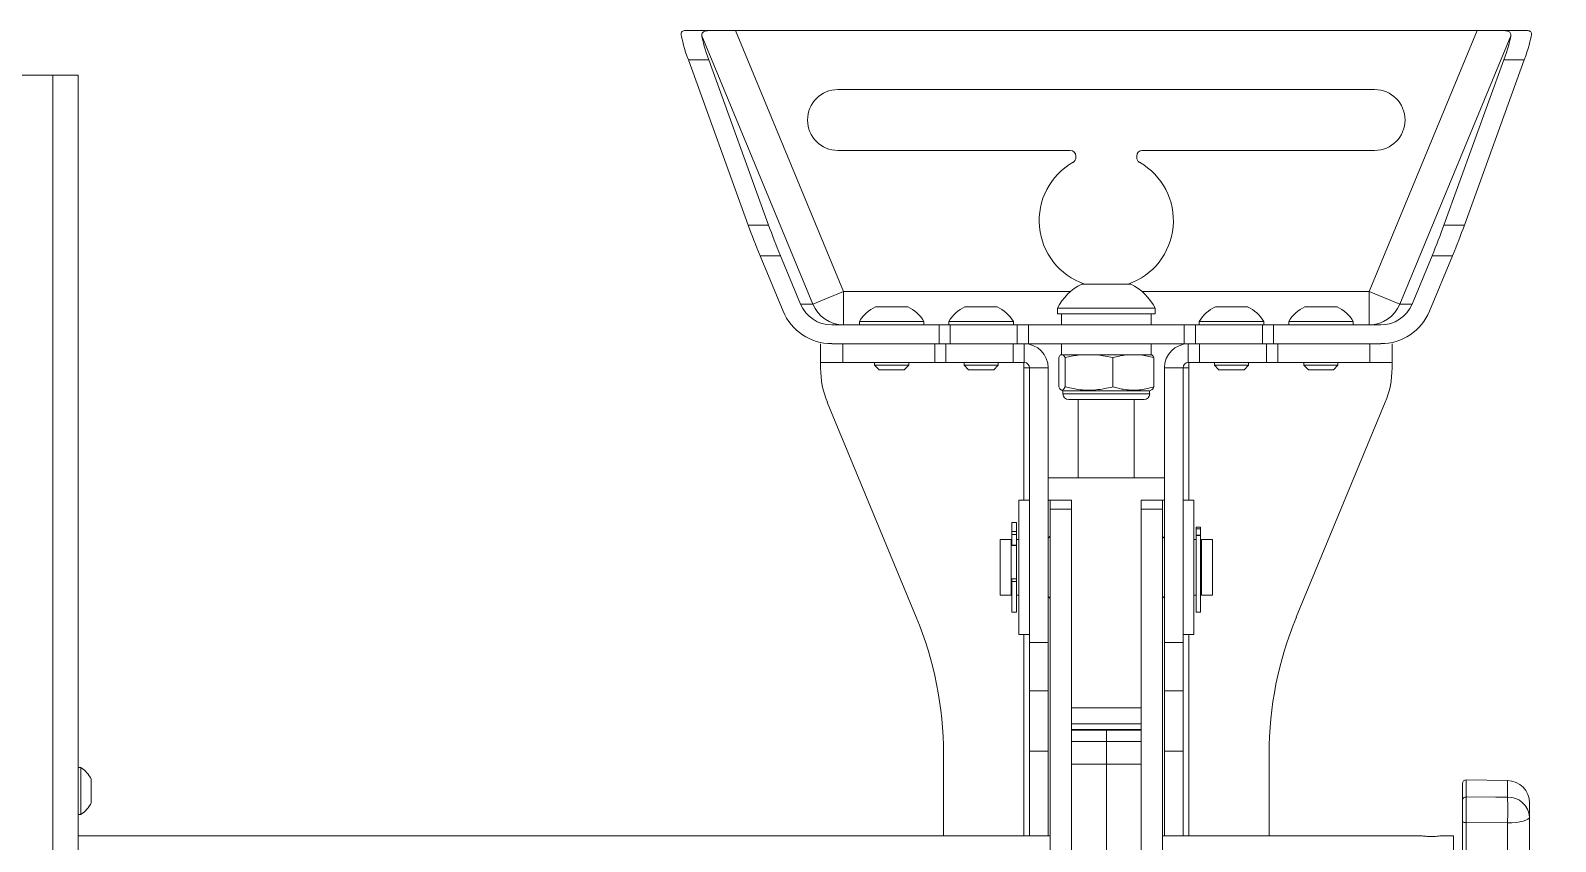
# Model space of a CAD drawing. Header units: millimetres. Extents: x -71336 to -35435, y -26189 to 22712.
# Drawn here: x -68747.5 to -68530.9, y -17213 to -17097.9 of the extents above; entities that cross this region are included whole.
import ezdxf

# ---------------------------------------------------------------- set-up
doc = ezdxf.new("R2010")
doc.units = ezdxf.units.MM
doc.layers.add('SC - Equipment', color=7, linetype='Continuous', lineweight=13)

# ---------------------------------------------------------------- blocks, each defined once
blk = doc.blocks.new('SONY FW-49XE8001 - BACK')
at = {"layer": 'SC - Equipment', "color": 251, "true_color": 0x636466, "transparency": 33554495}
blk.add_lwpolyline([(326.84, 317.82, -0.000018), (326.84, 332.9)], format="xyb", dxfattribs=at)
blk = doc.blocks.new('CHIEF MSM1U - FRONT')
at = {"layer": 'SC - Equipment', "color": 146, "true_color": 0x105689}
for p, q in [((208.56, 317.5), (212.23, 317.5)), ((226.53, 278.67), (210.76, 316.74)), ((215.56, 317.5), (212.23, 317.5)), ((215.56, 317.5), (230.9, 280.47)), ((215.56, 317.5), (320.85, 317.5)), ((305.51, 280.47), (320.85, 317.5)), ((325.64, 316.74), (309.87, 278.67)), ((324.18, 317.5), (320.85, 317.5)), ((324.18, 317.5), (327.85, 317.5)), ((211.76, 313.33), (208.86, 313.33)), ((217.35, 289.88), (208.86, 313.33)), ((220.25, 289.88), (211.76, 313.33)), ((324.65, 313.33), (316.15, 289.88)), ((327.55, 313.33), (319.05, 289.88)), ((327.55, 313.33), (324.65, 313.33)), ((118.63, 311.15), (88.89, 311.15)), ((118.63, 311.15), (118.63, -107.95)), ((122.23, 311.15), (118.63, 311.15)), ((122.23, 311.15), (122.23, -107.95)), ((306.3, 309.12), (230.1, 309.12)), ((230.1, 300.49), (263.09, 300.49)), ((263.89, 299.69), (263.89, 299.48)), ((272.52, 299.48), (272.52, 299.69)), ((273.31, 300.49), (306.3, 300.49)), ((217.35, 289.88), (220.25, 289.88)), ((316.15, 289.88), (319.05, 289.88)), ((221.94, 285.54), (219.04, 285.54)), ((222.31, 277.66), (219.04, 285.54)), ((224.79, 278.67), (221.94, 285.54)), ((314.46, 285.54), (311.62, 278.67)), ((317.36, 285.54), (314.1, 277.66)), ((317.36, 285.54), (314.46, 285.54)), ((264.73, 281.52), (267.38, 281.52)), ((267.38, 281.52), (271.68, 281.52)), ((230.9, 280.47), (226.53, 278.67)), ((230.9, 280.47), (230.9, 275.71)), ((230.9, 280.47), (263.15, 280.47)), ((273.26, 280.47), (305.51, 280.47)), ((305.51, 280.47), (305.51, 275.71)), ((309.87, 278.67), (305.51, 280.47)), ((224.79, 278.67), (226.53, 278.67)), ((235.43, 278.28), (238.87, 278.28)), ((238.87, 278.28), (240.02, 278.28)), ((248.13, 278.28), (250.97, 278.28)), ((250.97, 278.28), (252.72, 278.28)), ((261.26, 278.09), (261.26, 277.3)), ((261.26, 278.09), (266.55, 278.09)), ((261.26, 277.3), (266.55, 277.3)), ((261.85, 277.3), (261.85, 275.71)), ((266.55, 278.09), (275.15, 278.09)), ((266.55, 277.3), (275.15, 277.3)), ((274.55, 275.71), (274.55, 277.3)), ((275.15, 277.3), (275.15, 278.09)), ((283.69, 278.28), (286.16, 278.28)), ((286.16, 278.28), (288.28, 278.28)), ((296.39, 278.28), (298.62, 278.28)), ((298.62, 278.28), (300.98, 278.28)), ((309.87, 278.67), (311.62, 278.67)), ((244.45, 275.71), (229.24, 275.71)), ((233.14, 276.22), (233.14, 275.71)), ((233.14, 276.22), (240.02, 276.22)), ((240.02, 276.22), (242.31, 276.22)), ((242.31, 275.71), (242.31, 276.22)), ((244.45, 273.05), (244.45, 275.71)), ((244.45, 275.71), (246.03, 275.71)), ((245.84, 276.22), (245.84, 275.71)), ((245.84, 276.22), (251.51, 276.22)), ((246.03, 275.71), (246.03, 273.05)), ((255.56, 275.71), (246.03, 275.71)), ((251.51, 276.22), (255.01, 276.22)), ((255.01, 275.71), (255.01, 276.22)), ((255.56, 273.05), (255.56, 275.71)), ((255.56, 275.71), (257.15, 275.71)), ((257.15, 275.71), (257.15, 273.05)), ((279.26, 275.71), (257.15, 275.71)), ((279.26, 273.05), (279.26, 275.71)), ((279.26, 275.71), (280.85, 275.71)), ((280.85, 275.71), (280.85, 273.05)), ((290.37, 275.71), (280.85, 275.71)), ((281.4, 276.22), (281.4, 275.71)), ((281.4, 276.22), (286.33, 276.22)), ((286.33, 276.22), (290.57, 276.22)), ((290.37, 273.05), (290.37, 275.71)), ((290.37, 275.71), (291.96, 275.71)), ((290.57, 275.71), (290.57, 276.22)), ((291.96, 275.71), (291.96, 273.05)), ((307.17, 275.71), (291.96, 275.71)), ((294.1, 276.22), (294.1, 275.71)), ((294.1, 276.22), (298.56, 276.22)), ((298.56, 276.22), (303.27, 276.22)), ((303.27, 275.71), (303.27, 276.22)), ((227.63, 270.4), (227.63, 273.05)), ((243.85, 273.05), (229.24, 273.05)), ((230.8, 273.05), (230.8, 270.4)), ((230.8, 273.05), (243.85, 273.05)), ((243.85, 270.4), (243.85, 273.05)), ((243.85, 273.05), (245.44, 273.05)), ((245.44, 273.05), (245.44, 270.4)), ((245.44, 273.05), (254.97, 273.05)), ((254.97, 270.4), (254.97, 273.05)), ((254.97, 273.05), (256.5, 273.05)), ((256.5, 273.05), (256.55, 273.05)), ((257.15, 273.05), (256.5, 273.05)), ((256.55, 273.05), (256.55, 270.4)), ((257.15, 273.05), (279.26, 273.05)), ((261.85, 273.05), (261.85, 271.47)), ((274.55, 271.47), (274.55, 273.05)), ((279.91, 273.05), (279.26, 273.05)), ((279.85, 270.4), (279.85, 273.05)), ((279.85, 273.05), (279.91, 273.05)), ((279.91, 273.05), (281.44, 273.05)), ((281.44, 273.05), (281.44, 270.4)), ((290.96, 273.05), (281.44, 273.05)), ((290.96, 270.4), (290.96, 273.05)), ((290.96, 273.05), (292.55, 273.05)), ((292.55, 273.05), (292.55, 270.4)), ((305.61, 273.05), (292.55, 273.05)), ((307.17, 273.05), (292.55, 273.05)), ((305.61, 270.4), (305.61, 273.05)), ((308.78, 273.05), (308.78, 270.4)), ((261.44, 266.91), (261.44, 271.07)), ((262.07, 271.47), (261.74, 271.47)), ((262.07, 271.47), (262.37, 271.07)), ((262.07, 271.47), (264.56, 271.47)), ((262.37, 266.91), (262.37, 271.07)), ((266.95, 271.47), (264.56, 271.47)), ((266.95, 271.47), (269.14, 271.07)), ((266.95, 271.47), (271.02, 271.47)), ((269.14, 266.91), (269.14, 271.07)), ((273.09, 271.47), (271.02, 271.47)), ((273.09, 271.47), (274.97, 271.07)), ((273.09, 271.47), (274.67, 271.47)), ((274.97, 266.91), (274.97, 271.07)), ((230.8, 270.4), (227.63, 270.4)), ((227.63, 269.6), (227.63, 270.4)), ((230.8, 270.4), (243.85, 270.4)), ((235.31, 270.4), (235.31, 269.99)), ((235.31, 269.99), (235.94, 269.36)), ((235.31, 269.99), (238.93, 269.99)), ((235.94, 269.36), (238.62, 269.36)), ((238.62, 269.36), (239.51, 269.36)), ((238.93, 269.99), (240.14, 269.99)), ((239.51, 269.36), (240.14, 269.99)), ((240.14, 269.99), (240.14, 270.4)), ((245.44, 270.4), (243.85, 270.4)), ((245.44, 270.4), (254.97, 270.4)), ((248.01, 270.4), (248.01, 269.99)), ((248.01, 269.99), (248.64, 269.36)), ((248.01, 269.99), (250.99, 269.99)), ((248.64, 269.36), (250.84, 269.36)), ((250.84, 269.36), (252.21, 269.36)), ((250.99, 269.99), (252.84, 269.99)), ((252.21, 269.36), (252.84, 269.99)), ((252.84, 269.99), (252.84, 270.4)), ((256.5, 270.4), (254.97, 270.4)), ((256.55, 270.4), (256.5, 270.4)), ((256.5, 270.4), (256.5, 269.6)), ((257.29, 269.6), (256.5, 269.6)), ((256.5, 269.6), (256.5, 250.83)), ((259.95, 269.6), (257.29, 269.6)), ((257.29, 269.6), (257.29, 230.61)), ((259.95, 269.6), (259.95, 230.61)), ((276.46, 269.6), (279.12, 269.6)), ((276.46, 230.61), (276.46, 269.6)), ((279.12, 230.61), (279.12, 269.6)), ((279.91, 269.6), (279.12, 269.6)), ((279.91, 270.4), (279.85, 270.4)), ((281.44, 270.4), (279.91, 270.4)), ((279.91, 269.6), (279.91, 270.4)), ((279.91, 250.83), (279.91, 269.6)), ((290.96, 270.4), (281.44, 270.4)), ((283.57, 270.4), (283.57, 269.99)), ((283.57, 269.99), (284.2, 269.36)), ((283.57, 269.99), (286.17, 269.99)), ((284.2, 269.36), (286.12, 269.36)), ((286.12, 269.36), (287.77, 269.36)), ((286.17, 269.99), (288.4, 269.99)), ((287.77, 269.36), (288.4, 269.99)), ((288.4, 269.99), (288.4, 270.4)), ((292.55, 270.4), (290.96, 270.4)), ((305.61, 270.4), (292.55, 270.4)), ((296.27, 270.4), (296.27, 269.99)), ((296.27, 269.99), (296.9, 269.36)), ((296.27, 269.99), (298.62, 269.99)), ((296.9, 269.36), (298.64, 269.36)), ((298.62, 269.99), (301.1, 269.99)), ((298.64, 269.36), (300.47, 269.36)), ((300.47, 269.36), (301.1, 269.99)), ((301.1, 269.99), (301.1, 270.4)), ((308.78, 270.4), (305.61, 270.4)), ((308.78, 270.4), (308.78, 269.6)), ((261.78, 266.49), (262.04, 266.37)), ((262.04, 266.37), (262.04, 265.91)), ((262.04, 266.37), (263.3, 266.37)), ((263.3, 266.37), (274.36, 266.37)), ((274.36, 266.37), (274.63, 266.49)), ((274.36, 265.91), (274.36, 266.37)), ((228.59, 264.74), (241.22, 234.25)), ((262.04, 265.91), (263.3, 265.91)), ((262.84, 265.12), (263.94, 265.12)), ((263.3, 265.91), (274.36, 265.91)), ((263.94, 265.12), (273.57, 265.12)), ((264.23, 265.12), (264.23, 254)), ((272.17, 254), (272.17, 265.12)), ((307.81, 264.74), (295.18, 234.25)), ((259.95, 254), (276.46, 254)), ((257.29, 250.83), (255.77, 250.83)), ((255.77, 250.83), (255.77, 243.99)), ((263.25, 250.83), (259.95, 250.83)), ((260.21, 249.57), (260.21, 250.83)), ((263.25, 249.57), (260.21, 249.57)), ((260.21, 194.33), (260.21, 249.57)), ((263.25, 249.77), (263.25, 250.83)), ((263.25, 249.77), (263.25, 249.57)), ((263.25, 207.63), (263.25, 249.57)), ((276.46, 250.83), (273.16, 250.83)), ((273.16, 250.83), (273.16, 249.77)), ((273.16, 249.57), (273.16, 249.77)), ((276.19, 249.57), (273.16, 249.57)), ((273.16, 249.57), (273.16, 207.63)), ((276.19, 250.83), (276.19, 249.57)), ((276.19, 249.57), (276.19, 194.33)), ((280.63, 250.83), (279.12, 250.83)), ((280.63, 231.78), (280.63, 250.83)), ((255.45, 247.65), (254.81, 247.65)), ((254.81, 247.65), (254.81, 246.37)), ((255.45, 247.65), (255.45, 246.37)), ((281.6, 247.02), (280.96, 247.02)), ((280.96, 246.76), (280.96, 247.02)), ((281.6, 247.02), (281.6, 246.76)), ((254.71, 245.27), (253.12, 245.27)), ((253.12, 237.33), (253.12, 245.27)), ((254.71, 245.27), (254.71, 237.33)), ((254.81, 246.37), (255.45, 246.37)), ((254.81, 245.94), (254.81, 246.37)), ((255.45, 245.94), (254.81, 245.94)), ((254.81, 244.43), (254.81, 245.94)), ((255.45, 246.37), (255.45, 245.94)), ((255.45, 244.89), (255.45, 245.94)), ((255.77, 245.27), (255.45, 245.27)), ((255.45, 244.89), (255.45, 239.65)), ((280.96, 245.27), (280.63, 245.27)), ((281.6, 246.76), (280.96, 246.76)), ((280.96, 245.88), (280.96, 246.76)), ((281.6, 245.88), (280.96, 245.88)), ((280.96, 245.81), (280.96, 245.88)), ((281.6, 245.81), (280.96, 245.81)), ((280.96, 245.81), (280.96, 234.95)), ((281.6, 245.88), (281.6, 246.76)), ((281.6, 245.88), (281.6, 245.81)), ((281.6, 245.81), (281.6, 234.95)), ((283.28, 245.27), (281.7, 245.27)), ((281.7, 245.27), (281.7, 237.33)), ((283.28, 245.27), (283.28, 237.33)), ((254.81, 244.48), (254.71, 244.48)), ((254.81, 244.43), (255.45, 244.43)), ((254.81, 244.41), (254.81, 244.43)), ((254.81, 244.41), (255.45, 244.41)), ((255.77, 243.99), (255.77, 231.78)), ((281.7, 244.48), (281.6, 244.48)), ((255.45, 239.65), (254.81, 239.65)), ((254.81, 239.31), (254.81, 239.65)), ((255.45, 239.31), (254.81, 239.31)), ((254.81, 239.31), (254.81, 234.95)), ((255.45, 239.65), (255.45, 239.31)), ((255.45, 239.31), (255.45, 234.95)), ((253.12, 237.33), (254.71, 237.33)), ((254.71, 238.13), (254.81, 238.13)), ((255.45, 237.33), (255.77, 237.33)), ((280.63, 237.33), (280.96, 237.33)), ((281.6, 238.13), (281.7, 238.13)), ((281.7, 237.33), (283.28, 237.33)), ((254.81, 234.95), (255.45, 234.95)), ((280.96, 234.95), (281.6, 234.95)), ((255.77, 231.78), (257.29, 231.78)), ((256.5, 231.78), (256.5, 203.2)), ((279.12, 231.78), (280.63, 231.78)), ((279.91, 203.2), (279.91, 231.78)), ((257.29, 230.61), (259.95, 230.61)), ((257.29, 223.79), (257.29, 230.61)), ((259.95, 230.61), (259.95, 223.79)), ((276.46, 230.61), (279.12, 230.61)), ((276.46, 223.79), (276.46, 230.61)), ((279.12, 230.61), (279.12, 223.79)), ((259.95, 223.79), (257.29, 223.79)), ((257.29, 223.79), (257.29, 215.23)), ((259.95, 223.79), (259.95, 215.23)), ((279.12, 223.79), (276.46, 223.79)), ((276.46, 215.23), (276.46, 223.79)), ((279.12, 215.23), (279.12, 223.79)), ((263.25, 221.34), (273.16, 221.34)), ((273.16, 219.08), (263.25, 219.08)), ((268.21, 218.28), (263.25, 218.28)), ((263.25, 218.18), (268.21, 218.18)), ((263.25, 216.59), (268.21, 216.59)), ((273.16, 218.28), (268.21, 218.28)), ((268.21, 218.18), (268.21, 218.28)), ((268.21, 216.59), (268.21, 218.18)), ((273.16, 218.18), (268.21, 218.18)), ((268.21, 213.38), (268.21, 216.59)), ((273.16, 216.59), (268.21, 216.59)), ((245.09, 214.81), (245.09, 203.2)), ((259.95, 215.23), (257.29, 215.23)), ((257.29, 215.23), (257.29, 203.2)), ((259.95, 215.23), (259.95, 203.2)), ((276.46, 215.23), (279.12, 215.23)), ((276.46, 203.2), (276.46, 215.23)), ((279.12, 203.2), (279.12, 215.23)), ((291.32, 203.2), (291.32, 214.81)), ((122.61, 212.88), (122.23, 212.88)), ((122.61, 212.88), (122.61, 206.23)), ((263.25, 213.38), (268.21, 213.38)), ((268.21, 167.62), (268.21, 213.38)), ((273.16, 213.38), (268.21, 213.38)), ((124.08, 211.22), (124.08, 207.89)), ((318.77, 208.26), (318.77, 210.62)), ((325.18, 211.03), (319.29, 211.13)), ((319.29, 211.13), (319.29, 208.71)), ((325.18, 208.66), (325.18, 211.03)), ((122.23, 206.23), (122.61, 206.23)), ((263.25, 196.84), (263.25, 207.63)), ((273.17, 207.63), (273.17, 196.84)), ((328.3, 207.85), (328.3, 205.85)), ((328.3, 205.85), (328.3, 184.73)), ((318.77, 187.03), (318.77, 205.21)), ((319.29, 205.07), (319.29, 187.46)), ((325.18, 205.03), (319.29, 205.07)), ((325.18, 187.41), (325.18, 205.03)), ((260.21, 203.2), (122.23, 203.2)), ((259.95, 203.2), (257.29, 203.2)), ((312.76, 203.2), (276.19, 203.2)), ((276.46, 203.2), (279.12, 203.2)), ((317.5, 203.2), (315.92, 203.2)), ((317.5, 203.2), (317.5, 177.8))]:
    blk.add_line(p, q, dxfattribs=at)
at = {"layer": 'SC - Equipment', "color": 146, "true_color": 0x105689, "flags": 128}
for points in [[(319.29, 208.71), (323.5, 208.67), (325.18, 208.66)], [(325.18, 205.03), (325.79, 205.05), (326.38, 205.1), (326.92, 205.18), (327.39, 205.28), (327.78, 205.4), (328.06, 205.54), (328.24, 205.69), (328.3, 205.85)]]:
    blk.add_lwpolyline(points, dxfattribs=at)
at = {"layer": 'SC - Equipment', "color": 146, "true_color": 0x105689}
for centre, radius, start, end in [((230.1, 304.8), 4.32, 90, 270), ((306.3, 304.8), 4.32, 270, 90), ((263.09, 299.69), 0.794, 0, 90), ((263.09, 299.48), 0.794, 299.6951, 0), ((273.31, 299.69), 0.794, 90, 180), ((273.31, 299.48), 0.794, 180, 240.3049), ((268.2, 290.52), 9.53, 119.6951, 250.9206), ((268.2, 290.52), 9.53, 289.0794, 60.3049), ((268.2, 274.52), 7.81, 116.4163, 152.8457), ((268.2, 274.52), 7.81, 27.1543, 63.5837), ((230.91, 280.43), 4.72, 201.913, 269.8503), ((237.72, 273.42), 5.37, 115.2526, 148.5637), ((237.72, 273.42), 5.37, 31.4363, 64.7474), ((250.42, 273.42), 5.37, 115.2526, 148.5637), ((250.42, 273.42), 5.37, 31.4363, 64.7474), ((285.98, 273.42), 5.37, 115.2526, 148.5637), ((285.98, 273.42), 5.37, 31.4363, 64.7474), ((298.68, 273.42), 5.37, 115.2526, 148.5637), ((298.68, 273.42), 5.37, 31.4363, 64.7474), ((305.5, 280.43), 4.72, 270.1497, 338.087), ((256.5, 269.6), 3.45, 0, 89.0537), ((279.91, 269.6), 3.45, 90.9463, 180), ((240.33, 269.6), 12.7, 180, 202.5), ((256.5, 269.6), 0.794, 0, 85.8828), ((279.91, 269.6), 0.794, 94.1172, 180), ((296.08, 269.6), 12.7, 337.5, 0), ((262.84, 265.91), 0.794, 180, 270), ((273.57, 265.91), 0.794, 270, 0), ((259.47, 246.07), 0.794, 306.8699, 338.8756), ((276.93, 246.07), 0.794, 201.1244, 233.1301), ((259.47, 236.54), 0.794, 21.1244, 53.1301), ((276.93, 236.54), 0.794, 126.8699, 158.8756), ((194.29, 214.81), 50.8, 0, 22.5), ((342.12, 214.81), 50.8, 157.5, 180), ((120.52, 209.55), 3.92, 25.08, 57.9695), ((319.28, 210.62), 0.508, 89, 180), ((325.12, 207.85), 3.18, 0, 89), ((120.52, 209.55), 3.92, 302.0305, 334.92), ((319.26, 208.22), 0.482, 85.7368, 176.1213), ((223.1, 206.85), 102.1, 358.9828, 1.0172), ((325.3, 205.66), 3, 3.6411, 92.3742), ((319.17, 205.67), 0.608, 229.576, 281.6042)]:
    blk.add_arc(centre, radius, start, end, dxfattribs=at)
for centre, major_axis, ratio, start_param, end_param in [((210.61, 311.15), (-2.67, 6.34), 0.121318, 0.382514, 1.170639), ((213.51, 311.15), (-2.67, 6.34), 0.121318, 0.443597, 1.170639), ((322.9, 311.15), (2.67, 6.34), 0.121318, 5.112546, 5.839588), ((325.8, 311.15), (2.67, 6.34), 0.121318, 5.112546, 5.900671), ((220.85, 285.54), (-5.35, 12.68), 0.121318, 1.170639, 1.519705), ((223.75, 285.54), (-5.35, 12.68), 0.121318, 1.170639, 1.519705), ((312.65, 285.54), (5.35, 12.68), 0.121318, 4.76348, 5.112546), ((315.55, 285.54), (5.35, 12.68), 0.121318, 4.76348, 5.112546), ((229.24, 280.47), (7.49, 0), 0.989999, 3.530751, 4.712389), ((229.24, 280.47), (4.81, 0), 0.989999, 3.530751, 4.712389), ((307.17, 280.47), (-4.81, 0), 0.989999, 1.570796, 2.752435), ((307.17, 280.47), (-7.49, 0), 0.989999, 1.570796, 2.752435)]:
    blk.add_ellipse(centre, major_axis=major_axis, ratio=ratio, start_param=start_param, end_param=end_param, dxfattribs=at)
for points, knots in [([(207.84, 316.92), (207.84, 317), (207.83, 317.18), (207.95, 317.36), (208.15, 317.47), (208.37, 317.5), (208.52, 317.5), (208.56, 317.5)], [0, 0, 0, 0, 0.229442, 0.466032, 0.695504, 0.93152, 1, 1, 1, 1]), ([(212.23, 317.5), (211.94, 317.5), (211.35, 317.48), (210.84, 317.27), (210.74, 316.96), (210.76, 316.77), (210.76, 316.74)], [0, 0, 0, 0, 0.3262274, 0.6546649, 0.950379, 1, 1, 1, 1]), ([(325.64, 316.74), (325.64, 316.9), (325.64, 317.21), (325.21, 317.43), (324.67, 317.5), (324.29, 317.5), (324.18, 317.5)], [0, 0, 0, 0, 0.2951299, 0.590794, 0.8760672, 1, 1, 1, 1]), ([(327.85, 317.5), (327.96, 317.5), (328.18, 317.49), (328.41, 317.4), (328.55, 317.24), (328.58, 317.06), (328.57, 316.94), (328.57, 316.92)], [0, 0, 0, 0, 0.230948, 0.467784, 0.698992, 0.937725, 1, 1, 1, 1]), ([(261.44, 271.07), (261.52, 271.21), (261.62, 271.37), (261.72, 271.45), (261.74, 271.47)], [0, 0, 0, 0, 0.83206, 1, 1, 1, 1]), ([(262.37, 271.07), (262.97, 271.21), (263.7, 271.37), (264.43, 271.45), (264.56, 271.47)], [0, 0, 0, 0, 0.832059, 1, 1, 1, 1]), ([(269.14, 271.07), (269.76, 271.23), (270.38, 271.39), (271.01, 271.47), (271.02, 271.47)], [0, 0, 0, 0, 0.989982, 1, 1, 1, 1]), ([(274.97, 271.07), (274.89, 271.21), (274.79, 271.37), (274.68, 271.45), (274.67, 271.47)], [0, 0, 0, 0, 0.83206, 1, 1, 1, 1]), ([(262.37, 266.91), (262.26, 266.74), (262.04, 266.39), (261.72, 266.46), (261.52, 266.78), (261.44, 266.91)], [0, 0, 0, 0, 0.359917, 0.730734, 1, 1, 1, 1]), ([(269.14, 266.91), (268.33, 266.74), (266.7, 266.39), (264.4, 266.46), (262.97, 266.78), (262.37, 266.91)], [0, 0, 0, 0, 0.359917, 0.730734, 1, 1, 1, 1]), ([(274.97, 266.91), (274.58, 266.81), (273.57, 266.54), (271.85, 266.38), (270.28, 266.6), (269.38, 266.85), (269.14, 266.91)], [0, 0, 0, 0, 0.200135, 0.530787, 0.871441, 1, 1, 1, 1]), ([(274.61, 266.54), (274.64, 266.54), (274.77, 266.54), (274.89, 266.76), (274.97, 266.91)], [0, 0, 0, 0, 0.308364, 1, 1, 1, 1]), ([(318.77, 205.21), (318.77, 205.5), (318.77, 206.09), (318.77, 206.98), (318.77, 207.76), (318.77, 208.09), (318.77, 208.26)], [0, 0, 0, 0, 0.247775, 0.498499, 0.74925, 1, 1, 1, 1]), ([(319.29, 208.71), (319.29, 208.51), (319.29, 208.11), (319.29, 207.18), (319.29, 206.13), (319.29, 205.42), (319.29, 205.07)], [0, 0, 0, 0, 0.250748, 0.501501, 0.752227, 1, 1, 1, 1]), ([(315.92, 203.2), (315.9, 203.2), (315.87, 203.2), (315.59, 203.17), (315.19, 203.13), (314.69, 203.1), (314.15, 203.1), (313.63, 203.12), (313.19, 203.15), (312.88, 203.19), (312.73, 203.2), (312.76, 203.2), (312.76, 203.2)], [0, 0, 0, 0, 0.106803, 0.213587, 0.320887, 0.428542, 0.53563, 0.642113, 0.748896, 0.856415, 0.963962, 1, 1, 1, 1])]:
    blk.add_open_spline(points, degree=3, knots=knots, dxfattribs=at)

msp = doc.modelspace()

# ---------------------------------------------------------------- block references
at = {"layer": 'SC - Equipment'}
for name, p in [('SONY FW-49XE8001 - BACK', (-68862.744, -17576.031)), ('CHIEF MSM1U - FRONT', (-68862.899, -17415.356))]:
    msp.add_blockref(name, p, dxfattribs=at)

doc.saveas('drawing.dxf')
